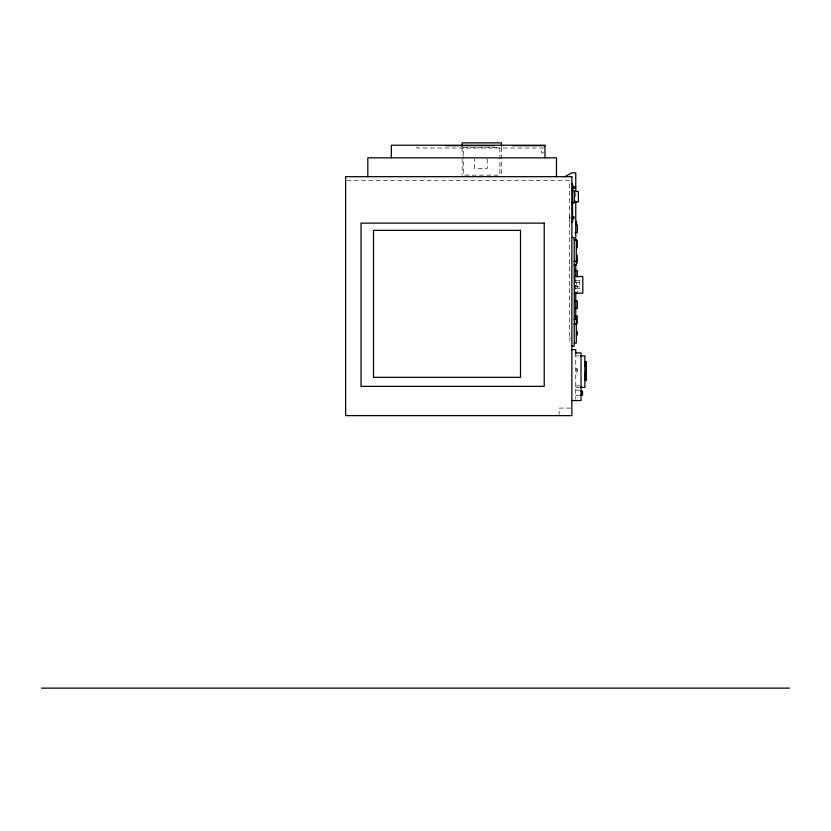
<?xml version="1.0" encoding="UTF-8"?>
<svg xmlns="http://www.w3.org/2000/svg" width="831" height="831" viewBox="0 0 831 831"><rect width="100%" height="100%" fill="white"/><g stroke="black" fill="none" stroke-linecap="round" stroke-linejoin="round"><path stroke-width="0.62" stroke-dasharray="4.16 3.12" d="M569.515 338.882L570.367 338.456L570.066 337.843M543.651 148.001L416.85 148.001L416.85 146.152M543.796 152.852L541.48 152.852L541.48 148.043M346.922 180.275L570.575 180.275M575.197 280.629L581.804 280.629M574.231 282.301L576.309 282.301L576.309 286.872L574.231 286.872M575.197 282.54L579.778 282.54M575.062 285.75L577.275 285.75L577.275 292.076M575.197 286.352L579.778 286.352M575.197 288.253L581.804 288.253M575.758 355.907L579.186 355.907M575.758 368.871L577.275 368.871L577.275 372.475L575.758 372.475M575.758 385.916L579.965 385.916M575.758 387.371L579.186 387.371M575.758 390.144L579.965 390.144M575.758 395.483L579.965 395.483M570.596 408.094L559.118 408.094L559.118 414.368M569.515 217.442L572.424 218.865M579.778 280.629L579.778 288.253M576.859 368.871L576.859 372.475M575.758 192.688L575.758 200.468M575.758 277.949L575.758 292.294M575.758 352.915L575.758 399.285M569.65 183.89L569.65 222.157M569.515 215.852L569.515 340.461M501.436 147.471L501.436 176.691M494.32 147.025L494.32 148.001M487.267 159.022L487.267 168.444L474.376 168.444L474.376 159.022M463.708 155.22L463.708 147.752L499.888 147.752L499.888 175.144L463.708 175.144L463.708 156.467M462.15 147.492L462.15 155.252M462.15 159.095L462.15 175.434"/><path stroke-width="1.25" d="M564.935 176.691L571.873 172.817L575.758 172.817L575.758 191.4M445.8 145.643L494.32 145.643M512.644 145.643L544.949 145.643M571.873 183.89L572.569 183.89L572.569 222.157L571.873 222.157M572.569 186.424L573.951 186.424L573.951 188.502L572.569 188.502M573.161 187.505L575.758 187.505M571.873 190.569L574.366 190.569L574.366 202.909L571.873 202.909M574.366 191.483L578.386 191.483L578.386 202.006L574.366 202.006M572.569 216.683L573.951 216.683L573.951 218.761L572.569 218.761M575.062 232.618L577.275 232.618L577.275 225.024L576.444 225.024L576.444 221.233M571.873 237.531L574.231 237.531L574.231 346.215L571.873 346.215M574.231 239.64L576.309 239.64L576.309 264.944L574.034 264.944M574.034 261.266L576.309 261.266M575.062 270.563L577.275 270.563L577.275 276.889M574.283 276.536L582.822 276.536L582.822 293.177L574.283 293.177M575.062 293.333L577.275 293.333M575.062 300.926L577.275 300.926L577.275 308.519L575.062 308.519M575.062 316.112L577.275 316.112L577.275 323.695M574.034 319.177L576.309 319.177L576.309 343.016L574.231 343.016M574.034 324.183L576.309 324.183M571.873 349.685L575.758 349.685L575.758 353.497M575.758 352.915L581.025 352.915L581.025 400.563L571.873 400.563M580.329 355.907L584.899 355.907L584.899 387.371L580.329 387.371M584.899 361.516L586.011 361.516L586.011 379.86L584.899 379.736M584.899 361.589L586.011 361.714M584.899 361.817L586.011 361.838M584.899 362.191L586.011 362.108M584.899 362.306L586.011 362.264M584.899 362.721L586.011 362.721M584.899 363.168L585.928 363.23L585.928 380.453L584.899 380.453M584.899 363.407L586.011 363.324M584.899 363.552L585.928 363.552M584.899 364.352L586.011 364.352M584.899 364.902L586.011 364.902M584.899 365.079L586.011 365.079M584.899 365.515L586.011 365.36M584.899 365.64L586.011 365.661M584.899 365.858L586.011 365.796M586.011 365.931L584.899 366.004L586.011 366.055M584.899 372.163L586.011 372.163M584.899 372.558L586.011 372.558M584.899 374.688L585.928 374.688M584.899 375.248L586.011 375.259M584.899 375.633L586.011 375.633M584.899 375.757L586.011 375.799M584.899 375.976L586.011 375.976M584.899 376.35L585.928 376.35M584.899 377.066L586.011 377.066M584.899 377.378L586.011 377.378M584.899 378.853L586.011 378.801M584.899 379.289L586.011 379.248M584.899 379.393L586.011 379.476M584.899 379.653L586.011 379.611M584.899 379.944L585.928 379.944M585.928 380.224L584.899 380.193L585.928 380.39M581.025 391.276L582.552 391.276L582.552 394.881L581.025 394.881M41.55 688.13L789.45 688.13M582.136 391.276L582.136 394.881M577.275 240.211L577.275 247.794M577.275 255.387L577.275 262.98M577.275 331.289L577.275 335.08M575.758 201.642L575.758 240.367M575.758 264.985L575.758 276.765M575.758 292.294L575.758 319.447M556.479 176.691L556.479 157.838L367.811 157.838L367.811 176.691M544.949 157.838L544.949 145.228L391.349 145.228L391.349 157.838M501.436 146.194L501.436 142.87L462.15 142.87L462.15 146.194M571.873 176.691L345.634 176.691L345.634 415.625L571.873 415.625L571.873 176.691M544.222 223.134L361.028 223.134L361.028 386.373L544.222 386.373L544.222 223.134M520.507 230.343L373.493 230.343L373.493 377.357L520.507 377.357L520.507 230.343M586.011 376.744L584.899 376.744L586.011 376.827M586.011 377.586L584.899 377.586L586.011 377.648M586.011 378.323L584.899 378.323L586.011 378.354M586.011 378.988L584.899 378.988L586.011 379.05"/></g></svg>
